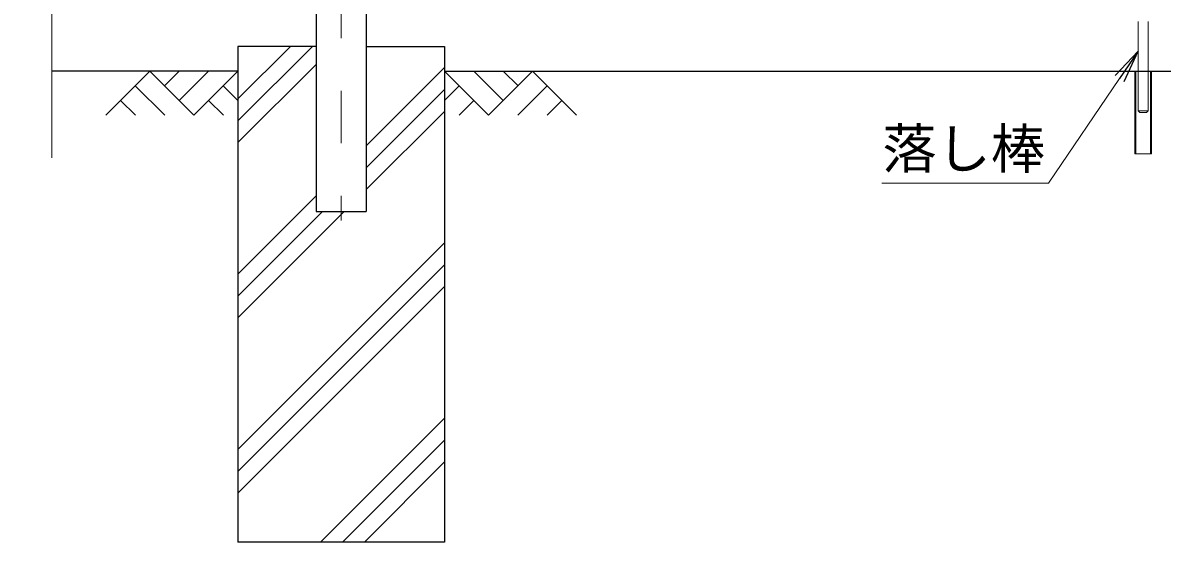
# Model space of a CAD drawing. Units: millimetres, scale not verified. Extents: x -4200 to 4200, y -2970 to 2970.
# Drawn here: x -190 to 1189, y -822 to -194 of the extents above; entities that cross this region are included whole.
import ezdxf
from ezdxf.enums import TextEntityAlignment as Align

# ---------------------------------------------------------------- set-up
doc = ezdxf.new("R2010")
doc.units = ezdxf.units.MM
doc.header["$LTSCALE"] = 10
doc.linetypes.add('USER1', pattern=[50.8, 31.75, -6.35, 6.35, -6.35])
for name, color, linetype, lineweight in [('0-0_D-BMK', 2, 'USER1', 13), ('0-1_D-STR1', 1, 'Continuous', 25), ('0-2_D-BGD', 7, 'Continuous', 25), ('0-3_D-STR4', 7, 'Continuous', 25), ('0-7_D-STR-TXT', 7, 'Continuous', 13), ('0-8_D-STR3', 3, 'Continuous', 13), ('0-A_D-DCR-HCH', 7, 'Continuous', 13), ('0-D_D-STR2', 7, 'Continuous', 13)]:
    doc.layers.add(name, color=color, linetype=linetype, lineweight=lineweight)
doc.layers.add('0-5_0', color=7, linetype='Continuous')
doc.styles.add('ＭＳ ゴシック', font='')
doc.styles.get('ＭＳ ゴシック').set_extended_font_data('MS Gothic')

# ---------------------------------------------------------------- blocks, each defined once
blk = doc.blocks.new('U8')
at = {"layer": '0-8_D-STR3'}
for p, q in [((9242.3, 300), (9242.3, -780.4)), ((9362.3, 300), (9362.3, -780.4)), ((9202.3, -1300), (9202.3, -300)), ((9202.3, -300), (9402.3, -300)), ((9214.3, -1300), (9214.3, -300)), ((9390.3, -1300), (9390.3, -300)), ((9402.3, -1300), (9402.3, -300)), ((9242.3, -780.4), (9262.3, -800.4)), ((9242.3, -780.4), (9362.3, -780.4)), ((9342.3, -800.4), (9262.3, -800.4)), ((9342.3, -800.4), (9262.3, -800.4)), ((9342.3, -800.4), (9362.3, -780.4)), ((9402.3, -1300), (9202.3, -1300))]:
    blk.add_line(p, q, dxfattribs=at)
blk = doc.blocks.new('_Open')
at = {"layer": '0-5_0'}
blk.add_line((-10, 1.667), (0, 0), dxfattribs=at)
blk.add_lwpolyline([(-10, -1.667), (0, 0), (-10, 0)], dxfattribs=at)

msp = doc.modelspace()

# ---------------------------------------------------------------- linework, layer by layer
at = {"layer": '0-0_D-BMK'}
msp.add_line((195.73, 612.92), (195.73, -432.89), dxfattribs=at)
at = {"layer": '0-1_D-STR1'}
for p, q in [((165.48, -63.81), (165.48, -422.32)), ((225.98, -63.81), (225.98, -422.32)), ((165.48, -185.7), (165.48, -422.32)), ((165.48, -422.32), (225.98, -422.32))]:
    msp.add_line(p, q, dxfattribs=at)
at = {"layer": '0-2_D-BGD'}
for p, q in [((70.73, -252.32), (-154.27, -252.32)), ((320.73, -252.32), (2070.73, -252.32))]:
    msp.add_line(p, q, dxfattribs=at)
at = {"layer": '0-3_D-STR4'}
for p, q in [((165.48, -222.32), (70.73, -222.32)), ((70.73, -222.32), (70.73, -822.32)), ((225.98, -222.32), (320.73, -222.32)), ((320.73, -222.32), (320.73, -822.32)), ((320.73, -822.32), (70.73, -822.32))]:
    msp.add_line(p, q, dxfattribs=at)
at = {"layer": '0-7_D-STR-TXT'}
msp.add_lwpolyline([(849.55, -387.83), (1051.03, -387.83), (1137.23, -261.16)], dxfattribs=at)
at = {"layer": '0-A_D-DCR-HCH'}
for p, q in [((70.73, -312.31), (160.73, -222.31)), ((70.73, -285.8), (134.21, -222.31)), ((70.73, -338.83), (165.48, -244.08)), ((225.98, -342.68), (320.73, -247.93)), ((-35.69, -252.32), (-88.9, -305.53)), ((-35.69, -252.32), (17.52, -305.53)), ((-17.95, -270.05), (-0.22, -252.32)), ((-0.22, -287.79), (35.26, -252.32)), ((17.52, -305.53), (70.73, -252.32)), ((373.95, -305.53), (320.73, -252.32)), ((391.68, -287.79), (356.21, -252.32)), ((427.16, -252.32), (373.95, -305.53)), ((409.51, -270.15), (391.68, -252.32)), ((427.16, -252.32), (480.37, -305.53)), ((-53.43, -270.05), (-17.79, -305.53)), ((53, -270.05), (70.73, -287.71)), ((225.98, -369.19), (320.73, -274.45)), ((338.47, -270.05), (320.73, -287.71)), ((444.89, -270.05), (409.26, -305.53)), ((-71.17, -287.79), (-53.35, -305.53)), ((35.26, -287.79), (53.08, -305.53)), ((356.21, -287.79), (338.39, -305.53)), ((462.63, -287.79), (444.81, -305.53)), ((225.98, -395.71), (320.73, -300.96)), ((70.73, -497.93), (165.48, -403.18)), ((70.73, -550.96), (199.38, -422.31)), ((70.73, -524.45), (172.86, -422.31)), ((70.73, -710.06), (320.73, -460.06)), ((70.73, -736.58), (320.73, -486.58)), ((70.73, -763.09), (320.73, -513.09)), ((170.61, -822.32), (320.73, -672.19)), ((197.13, -822.32), (320.73, -698.71)), ((223.64, -822.32), (320.73, -725.23))]:
    msp.add_line(p, q, dxfattribs=at)
at = {"layer": '0-D_D-STR2'}
msp.add_lwpolyline([(-154.27, -357.32), (-154.27, 167.03), (-189.5, 179.86), (-119.03, 205.51), (-154.27, 218.34), (-154.27, 637.68)], dxfattribs=at)

# ---------------------------------------------------------------- block references
at = {"layer": '0-5_0', "xscale": 0.1, "yscale": 0.1}
msp.add_blockref('U8', (235.51, -222.32), dxfattribs=at)
at = {"layer": '0-7_D-STR-TXT', "xscale": 4, "yscale": 4, "rotation": 55.76294}
msp.add_blockref('_Open', (1159.74, -228.09), dxfattribs=at)

# ---------------------------------------------------------------- texts
at = {"layer": '0-7_D-STR-TXT', "style": 'ＭＳ ゴシック'}
msp.add_text('落し棒', height=48.09, dxfattribs=at).set_placement((850.2, -384.47), align=Align.BOTTOM_LEFT)

doc.saveas('drawing.dxf')
